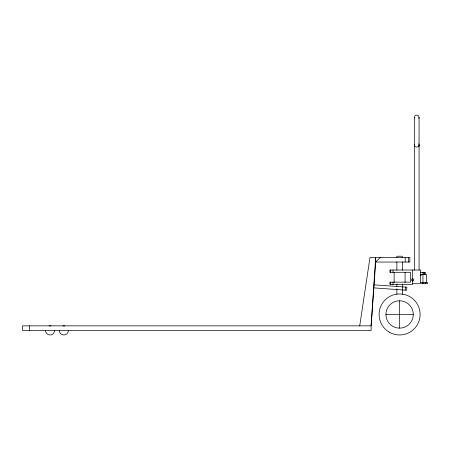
<?xml version="1.0" encoding="UTF-8"?>
<svg xmlns="http://www.w3.org/2000/svg" width="450" height="450" viewBox="0 0 450 450"><rect width="100%" height="100%" fill="white"/><g stroke="black" fill="none" stroke-linecap="round" stroke-linejoin="round"><path stroke-width="0.67" d="M402.362 289.929L402.581 286.875M405.18 290.126L405.394 287.077M418.764 143.764C421.296 147.409 413.612 148.466 414.591 144.743M414.512 270.028L414.512 117.315C414.399 114.384 419.181 114.384 419.068 117.315L419.068 270.028M419.068 117.315L418.764 118.451M359.73 325.851L369.984 257.496L409.86 257.496L409.86 262.052L375.683 262.052L371.126 325.851L371.126 330.407L22.5 330.407L22.5 325.851L371.126 325.851L375.683 257.496L375.683 262.052L380.239 257.496M414.512 145.794L414.591 145.463M420.666 272.306L425.222 272.306L425.222 274.371M420.525 274.371L426.358 274.371L426.358 282.561M420.525 275.507L421.088 275.507L421.088 274.371M420.525 282.561L427.5 282.561L427.5 283.697L412.689 283.697M385.937 314.46L413.28 314.46A13.669 13.669 0 0 0 392.771 302.619A13.669 13.669 0 0 0 392.771 326.301A13.669 13.669 0 0 0 413.28 314.46M374.051 284.839L406.873 287.179L406.654 290.233L373.838 287.887M418.764 145.153L419.068 145.794M414.512 117.315L414.591 117.9M425.222 282.561L425.222 283.697M424.766 272.306L424.766 274.371M423.855 272.306L423.855 274.371M422.944 272.306L422.944 283.697M420.666 282.561L420.666 270.028L389.902 270.028L389.902 272.306L410.411 272.306L410.411 282.139L389.902 282.139L389.902 284.394L412.689 284.394L412.689 270.028M408.397 257.496L408.397 262.052M405.186 257.496L405.186 262.052M405.073 272.306L405.073 282.561M402.339 257.619L402.339 256.219L396.872 256.219L396.872 257.619M402.339 261.816L402.339 270.208M402.339 283.944L402.339 286.718M402.339 289.491L402.339 294.345M399.606 300.786L399.606 328.129M396.872 261.816L396.872 270.208M396.872 283.944L396.872 286.718M396.872 288.799L396.872 294.345M394.138 272.306L394.138 282.561M393.002 270.028L393.002 272.306M393.002 282.139L393.002 284.394M390.724 270.028L390.724 272.306M390.724 282.139L390.724 284.394M29.334 325.851L29.334 330.407M54.613 330.407A4.556 4.556 0 0 1 50.057 334.969A4.556 4.556 0 0 1 45.501 330.407M49.106 325.952A4.556 4.556 0 0 1 51.008 325.952M68.394 330.407A4.556 4.556 0 0 1 63.833 334.969A4.556 4.556 0 0 1 59.276 330.407M62.887 325.952A4.556 4.556 0 0 1 64.783 325.952M389.351 332.218A20.509 20.509 0 0 0 420.114 314.46A20.509 20.509 0 0 0 389.351 296.696A20.509 20.509 0 0 0 389.351 332.218M412.121 280.879A1.142 1.142 0 0 0 413.831 279.889A1.142 1.142 0 0 0 412.121 278.904A1.142 1.142 0 0 0 412.121 280.879"/></g></svg>
